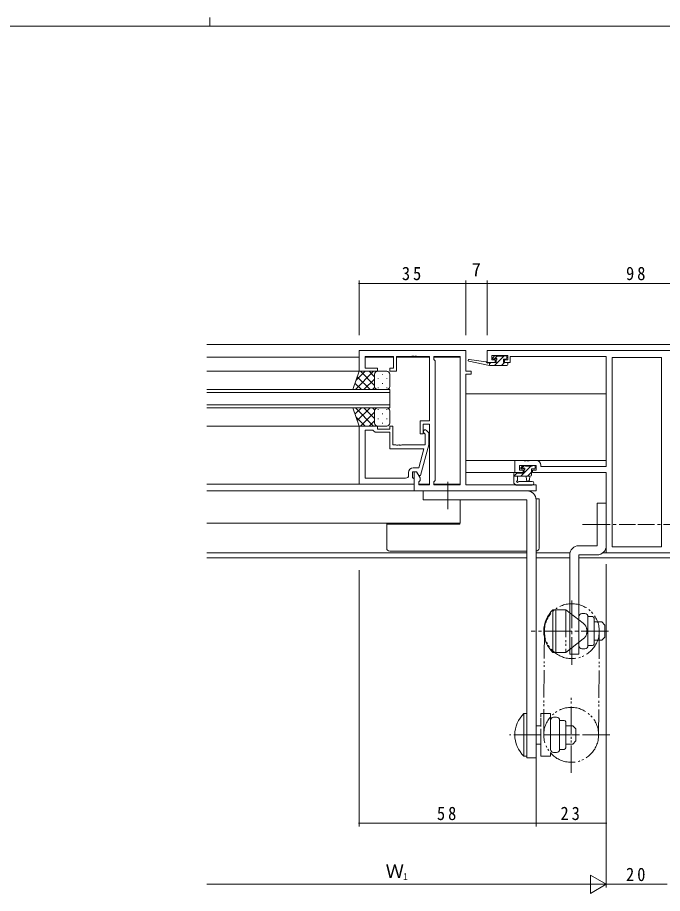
# Model space of a CAD drawing. Units: millimetres on the paper. Extents: x -420 to 373, y -297 to 267.
# Drawn here: x -95.7 to 115.7, y -19.9 to 267.2 of the extents above; entities that cross this region are included whole.
import ezdxf
from ezdxf.enums import TextEntityAlignment as Align

# ---------------------------------------------------------------- set-up
doc = ezdxf.new("R2010")
doc.units = ezdxf.units.MM
for name, pattern in [('CHAIN2', [12, 9, -1, 1, -1]), ('DASHED3', [4, 3, -1]), ('DOUBLE_CHAIN2', [12.8, 9, -1, 0.6, -0.6, 0.6, -1])]:
    doc.linetypes.add(name, pattern=pattern)
for name, color, linetype, lineweight in [('0-1_YKK_ZWAK', 7, 'Continuous', 9), ('0-3_YKK_11', 7, 'Continuous', 9), ('0-4_YKK_12', 2, 'Continuous', 9), ('0-5_YKK_13', 4, 'Continuous', 9), ('0-6_YKK_D', 6, 'Continuous', 9)]:
    doc.layers.add(name, color=color, linetype=linetype, lineweight=lineweight)
doc.styles.add('ＭＳ ゴシック', font='')
doc.styles.get('ＭＳ ゴシック').set_extended_font_data('MS Gothic')

msp = doc.modelspace()

# ---------------------------------------------------------------- linework, layer by layer
at = {"layer": '0-1_YKK_ZWAK'}
for p, q in [((-32.686, 267.225), (-32.686, 264.425)), ((352.3, 264.425), (-417.7, 264.425))]:
    msp.add_line(p, q, dxfattribs=at)
at = {"layer": '0-3_YKK_11'}
for p, q in [((16.3, 158.064), (51.3, 158.064)), ((16.3, 151.264), (16.3, 158.064)), ((51.3, 158.064), (51.3, 151.264)), ((58.3, 154.165), (58.3, 158.065)), ((58.3, 158.065), (156.3, 158.065)), ((18.23, 156.134), (18.23, 152.264)), ((27.5, 156.134), (18.23, 156.134)), ((27.5, 152.264), (27.5, 156.134)), ((28.5, 156.134), (28.5, 151.264)), ((33.342, 156.134), (28.5, 156.134)), ((33.525, 156.254), (33.342, 156.134)), ((34.075, 156.254), (33.525, 156.254)), ((34.258, 156.134), (34.075, 156.254)), ((34.342, 156.134), (34.258, 156.134)), ((34.525, 156.254), (34.342, 156.134)), ((35.075, 156.254), (34.525, 156.254)), ((35.258, 156.134), (35.075, 156.254)), ((39.3, 156.134), (35.258, 156.134)), ((39.3, 134.964), (39.3, 156.134)), ((40.8, 156.134), (49.37, 156.134)), ((40.8, 155.064), (40.8, 156.134)), ((49.37, 156.134), (49.37, 113.994)), ((49.37, 156.134), (49.37, 113.994)), ((59.8, 156.435), (59.8, 154.965)), ((65, 156.435), (59.8, 156.435)), ((65, 154.965), (65, 156.435)), ((65.8, 156.065), (65.8, 154.165)), ((97.3, 156.065), (65.8, 156.065)), ((97.3, 120.065), (97.3, 156.065)), ((99.23, 155.765), (99.23, 93.695)), ((115.37, 155.765), (99.23, 155.765)), ((99.23, 155.765), (99.23, 93.695)), ((115.37, 93.695), (115.37, 155.765)), ((18.23, 152.264), (22.3, 152.264)), ((22.3, 152.264), (22.3, 151.264)), ((26.3, 152.264), (27.5, 152.264)), ((26.3, 151.264), (26.3, 152.264)), ((41.23, 154.634), (40.8, 155.064)), ((41.23, 115.494), (41.23, 154.634)), ((60.9, 154.165), (58.3, 154.165)), ((59.8, 154.965), (60.9, 154.965)), ((60.9, 154.965), (60.9, 154.165)), ((63.9, 154.965), (65, 154.965)), ((63.9, 154.165), (63.9, 154.965)), ((65.8, 154.165), (63.9, 154.165)), ((22.3, 151.264), (16.3, 151.264)), ((28.5, 151.264), (26.3, 151.264)), ((51.3, 151.264), (53, 151.264)), ((51.3, 150.264), (51.3, 113.994)), ((53, 150.264), (51.3, 150.264)), ((53, 151.264), (53, 150.264)), ((22.3, 133.264), (16.3, 133.264)), ((16.3, 133.264), (16.3, 114.264)), ((22.3, 132.264), (22.3, 133.264)), ((26.3, 132.264), (22.3, 132.264)), ((26.3, 133.264), (26.3, 132.264)), ((27.3, 133.264), (26.3, 133.264)), ((27.3, 127.164), (27.3, 133.264)), ((36.3, 134.964), (39.3, 134.964)), ((36.3, 130.764), (36.3, 134.964)), ((37.3, 133.964), (37.3, 130.764)), ((39.3, 133.964), (37.3, 133.964)), ((39.3, 113.994), (39.3, 133.964)), ((18.23, 116.194), (18.23, 131.964)), ((18.23, 131.964), (20.8, 131.964)), ((18.23, 116.194), (18.23, 131.964)), ((20.8, 131.964), (21, 131.764)), ((21, 131.764), (21.5, 131.264)), ((21.5, 131.264), (26.3, 131.264)), ((26.3, 131.264), (26.3, 125.864)), ((37.3, 130.764), (36.3, 130.764)), ((37.476, 131.04), (37.9, 130.616)), ((37.9, 130.616), (37.9, 127.164)), ((39.1, 131.113), (38.324, 131.888)), ((39.1, 127.168), (39.1, 131.113)), ((28.342, 127.164), (27.3, 127.164)), ((28.525, 127.044), (28.342, 127.164)), ((29.075, 127.044), (28.525, 127.044)), ((29.258, 127.164), (29.075, 127.044)), ((29.342, 127.164), (29.258, 127.164)), ((29.525, 127.044), (29.342, 127.164)), ((30.075, 127.044), (29.525, 127.044)), ((30.258, 127.164), (30.075, 127.044)), ((37.9, 127.164), (30.258, 127.164)), ((36.393, 117.064), (39.1, 127.168)), ((26.3, 125.864), (37.508, 125.864)), ((37.508, 125.864), (35.82, 119.564)), ((67.3, 121.965), (70.342, 121.965)), ((67.3, 118.065), (67.3, 121.965)), ((70.342, 121.965), (70.525, 121.845)), ((70.525, 121.845), (71.075, 121.845)), ((71.075, 121.845), (71.258, 121.965)), ((71.258, 121.965), (71.342, 121.965)), ((71.342, 121.965), (71.525, 121.845)), ((71.525, 121.845), (72.075, 121.845)), ((72.075, 121.845), (72.258, 121.965)), ((72.258, 121.965), (74.4, 121.965)), ((32.5, 118.064), (32.5, 117.194)), ((33.8, 118.264), (35.1, 118.264)), ((33.8, 116.464), (33.8, 118.264)), ((35.82, 119.564), (34, 119.564)), ((34.3, 118.264), (35.1, 118.264)), ((34.3, 112.064), (34.3, 118.264)), ((35.1, 118.264), (35.793, 117.064)), ((35.1, 118.264), (36.23, 116.307)), ((70.1, 118.065), (67.3, 118.065)), ((68.8, 120.335), (68.8, 118.865)), ((74.27, 120.335), (68.8, 120.335)), ((68.8, 118.865), (70.1, 118.865)), ((70.1, 118.865), (70.1, 118.065)), ((73.1, 118.865), (74.27, 118.865)), ((73.1, 118.065), (73.1, 118.865)), ((97.3, 118.065), (73.1, 118.065)), ((74.27, 118.865), (74.27, 120.335)), ((75.9, 120.465), (75.9, 120.065)), ((75.9, 120.065), (97.3, 120.065)), ((97.3, 91.765), (97.3, 118.065)), ((31.5, 116.194), (18.23, 116.194)), ((34, 116.264), (33.8, 116.464)), ((34.3, 115.964), (34, 116.264)), ((34.3, 114.264), (34.3, 115.964)), ((35.793, 117.064), (36.393, 117.064)), ((36.23, 115.494), (35.8, 115.064)), ((35.8, 115.064), (35.8, 113.994)), ((36.23, 116.307), (36.23, 115.494)), ((40.8, 115.064), (41.23, 115.494)), ((40.8, 113.994), (40.8, 115.064)), ((16.3, 114.264), (34.3, 114.264)), ((74.3, 112.064), (34.3, 112.064)), ((35.8, 113.994), (39.3, 113.994)), ((49.37, 113.994), (40.8, 113.994)), ((51.3, 113.994), (74.3, 113.994)), ((74.3, 113.994), (74.3, 112.064)), ((99.23, 93.695), (115.37, 93.695)), ((117.3, 91.765), (97.3, 91.765))]:
    msp.add_line(p, q, dxfattribs=at)
for centre, radius, start, end in [((37.9, 131.464), 0.6, 44.99998, 225), ((74.4, 120.465), 1.5, 0, 89.99998), ((34, 118.064), 1.5, 90, 179.99998), ((31.5, 117.194), 1, 270, 359.99998)]:
    msp.add_arc(centre, radius, start, end, dxfattribs=at)
at = {"layer": '0-4_YKK_12'}
for p, q in [((-33.7, 160.065), (248.3, 160.065)), ((-33.7, 155.864), (16.3, 155.864)), ((18.232, 155.864), (27.499, 155.864)), ((28.502, 155.864), (39.299, 155.864)), ((40.802, 155.864), (49.369, 155.864)), ((16.8, 151.264), (-33.7, 151.264)), ((26.301, 145.264), (-33.7, 145.264)), ((-33.7, 144.264), (26.301, 144.264)), ((26.301, 139.264), (26.301, 145.264)), ((51.3, 143.865), (97.3, 143.865)), ((26.301, 140.264), (-33.7, 140.264)), ((-33.7, 139.264), (26.301, 139.264)), ((-33.7, 133.264), (16.3, 133.264)), ((97.3, 121.965), (51.3, 121.965)), ((51.3, 118.065), (67.6, 118.065)), ((-33.7, 114.264), (34.3, 114.264)), ((-33.7, 112.064), (34.738, 112.064)), ((35.802, 114.264), (39.299, 114.264)), ((40.802, 114.264), (49.369, 114.264)), ((49.37, 109.065), (49.37, 101.465)), ((-33.7, 101.465), (49.37, 101.465)), ((71.302, 91.695), (-33.7, 91.695)), ((71.302, 90.065), (-33.7, 90.065)), ((85.369, 91.695), (74.302, 91.695)), ((85.302, 90.065), (74.302, 90.065)), ((126.298, 90.065), (88.302, 90.065)), ((118.459, 91.695), (96.142, 91.695))]:
    msp.add_line(p, q, dxfattribs=at)
at = {"layer": '0-5_YKK_13'}
for p, q in [((57.888, 154.338), (52.346, 155.161)), ((60.688, 156.277), (60.188, 155.777)), ((60.4, 155.265), (60.739, 155.265)), ((61.602, 156.337), (60.53, 155.265)), ((63.675, 156.165), (60.675, 153.165)), ((61.5, 156.365), (60.9, 156.365)), ((63.7, 156.165), (61.7, 156.165)), ((63.6, 155.265), (64.4, 155.265)), ((63.6, 154.165), (63.6, 155.265)), ((63.873, 156.363), (63.702, 156.191)), ((64.4, 156.365), (63.9, 156.365)), ((64.7, 155.565), (64.7, 156.065)), ((59.002, 153.165), (52.241, 154.571)), ((59.002, 154.165), (58.915, 154.179)), ((59.002, 153.165), (59.002, 154.165)), ((61.2, 154.165), (59.002, 154.165)), ((59.43, 154.165), (59.002, 153.737)), ((64.7, 153.165), (59.002, 153.165)), ((61.2, 154.804), (61.2, 154.165)), ((63.92, 154.165), (62.92, 153.165)), ((64.7, 154.165), (63.6, 154.165)), ((65, 153.465), (65, 153.865)), ((14.157, 145.264), (16.3, 151.264)), ((21.032, 151.264), (15.032, 145.264)), ((18.203, 151.264), (15.243, 148.303)), ((19.851, 145.264), (15.656, 149.46)), ((16.3, 151.264), (22.3, 151.264)), ((21.3, 146.644), (16.68, 151.264)), ((21.3, 149.472), (19.508, 151.264)), ((21.3, 150.264), (21.3, 146.664)), ((21.3, 149.864), (21.3, 146.264)), ((25.3, 151.264), (22.3, 151.264)), ((23.937, 150.344), (23.937, 150.144)), ((26.3, 146.264), (26.3, 150.264)), ((17.023, 145.264), (14.911, 147.376)), ((21.3, 148.704), (17.86, 145.264)), ((22.522, 148.929), (22.522, 148.729)), ((23.937, 147.314), (23.937, 147.114)), ((25.352, 148.929), (25.352, 148.729)), ((22.3, 145.264), (14.157, 145.264)), ((21.357, 145.932), (20.689, 145.264)), ((22.3, 145.264), (25.3, 145.264)), ((22.522, 145.899), (22.522, 145.699)), ((25.352, 145.899), (25.352, 145.699)), ((14.157, 139.264), (22.3, 139.264)), ((14.157, 139.264), (16.3, 133.264)), ((17.023, 139.264), (14.911, 137.153)), ((21.032, 133.264), (15.032, 139.264)), ((19.851, 139.264), (15.656, 135.068)), ((21.3, 137.885), (16.68, 133.264)), ((21.3, 135.824), (17.86, 139.264)), ((21.357, 138.596), (20.689, 139.264)), ((21.3, 134.664), (21.3, 138.264)), ((21.3, 134.264), (21.3, 137.864)), ((22.3, 139.264), (25.3, 139.264)), ((22.522, 138.629), (22.522, 138.829)), ((25.352, 138.629), (25.352, 138.829)), ((26.3, 138.264), (26.3, 134.264)), ((18.203, 133.264), (15.243, 136.225)), ((21.3, 135.056), (19.508, 133.264)), ((22.522, 135.599), (22.522, 135.799)), ((23.937, 137.214), (23.937, 137.414)), ((25.352, 135.599), (25.352, 135.799)), ((16.3, 133.264), (22.3, 133.264)), ((25.3, 133.264), (22.3, 133.264)), ((23.937, 134.184), (23.937, 134.384)), ((68.083, 117.916), (67.001, 116.835)), ((67.9, 118.035), (67.3, 118.035)), ((70.4, 117.835), (68.1, 117.835)), ((70.246, 117.835), (69.246, 116.835)), ((69.888, 120.247), (69.388, 119.747)), ((70.501, 120.335), (69.445, 119.278)), ((69.6, 119.235), (69.939, 119.235)), ((70.7, 120.335), (70.1, 120.335)), ((72.546, 120.135), (70.4, 117.988)), ((70.4, 118.774), (70.4, 117.835)), ((73, 120.135), (70.9, 120.135)), ((72.8, 118.143), (71.492, 116.835)), ((72.8, 119.235), (73.7, 119.235)), ((72.8, 117.335), (72.8, 119.235)), ((73.7, 120.335), (73.2, 120.335)), ((74, 119.535), (74, 120.035)), ((67, 117.735), (67, 114.772)), ((67, 116.835), (72.3, 116.835)), ((68.2, 115.654), (68.2, 116.835)), ((68.736, 115.165), (72.984, 115.165)), ((71, 116.835), (71.102, 115.69)), ((72.2, 116.835), (72.098, 115.69)), ((37.302, 112.065), (37.302, 109.065)), ((37.302, 112.065), (71.302, 112.065)), ((67.615, 114.032), (67.184, 114.385)), ((67.805, 113.965), (72.984, 113.965)), ((74.3, 109.465), (74.275, 109.465)), ((75.3, 109.465), (74.3, 109.465)), ((75.3, 93.265), (75.3, 109.465)), ((71.302, 109.065), (37.302, 109.065)), ((71.302, 24.565), (71.302, 109.065)), ((74.302, 109.065), (74.302, 24.565)), ((94.302, 108.065), (97.302, 108.065)), ((94.302, 108.065), (94.302, 94.065)), ((97.302, 108.065), (97.302, 94.065)), ((25.3, 101.165), (25.3, 101.465)), ((49.3, 101.165), (26.3, 101.165)), ((49.3, 101.465), (49.3, 101.165)), ((26.3, 92.265), (71.302, 92.265)), ((88.302, 94.065), (94.302, 94.065)), ((85.302, 91.065), (85.302, 58.565)), ((88.302, 91.065), (94.302, 91.065)), ((88.302, 58.565), (88.302, 91.065)), ((79.802, 73.065), (80.802, 73.065)), ((79.802, 73.065), (79.802, 59.065)), ((90.302, 71.838), (89.302, 71.838)), ((84.002, 71.517), (84.002, 68.767)), ((88.302, 70.838), (88.302, 61.291)), ((91.302, 70.838), (91.302, 69.451)), ((91.302, 70.815), (92.802, 70.815)), ((91.302, 62.678), (91.302, 69.451)), ((93.302, 70.315), (93.302, 61.815)), ((93.302, 69.065), (95.802, 69.065)), ((95.802, 69.065), (96.802, 68.065)), ((96.802, 68.065), (96.802, 64.065)), ((85.302, 63.362), (85.302, 60.612)), ((91.302, 62.678), (91.302, 61.291)), ((91.302, 61.315), (92.802, 61.315)), ((85.302, 58.565), (88.302, 58.565)), ((90.302, 60.291), (89.302, 60.291)), ((70.302, 25.065), (70.302, 39.065)), ((75.802, 37.517), (75.802, 34.767)), ((81.002, 37.838), (80.002, 37.838)), ((79.002, 27.291), (79.002, 36.838)), ((82.002, 35.451), (82.002, 36.838)), ((82.002, 36.815), (83.502, 36.815)), ((82.002, 35.451), (82.002, 28.678)), ((84.002, 27.815), (84.002, 36.315)), ((87.302, 30.065), (87.302, 34.065)), ((84.002, 29.065), (86.302, 29.065)), ((86.302, 29.065), (87.302, 30.065)), ((81.002, 26.291), (80.002, 26.291)), ((82.002, 27.291), (82.002, 28.678)), ((82.002, 27.315), (83.502, 27.315)), ((70.302, 25.065), (71.302, 25.065)), ((74.302, 24.565), (71.302, 24.565))]:
    msp.add_line(p, q, dxfattribs=at)
at = {"layer": '0-5_YKK_13', "linetype": 'CHAIN2'}
for p, q in [((45.302, 115.065), (45.302, 106.065)), ((89.53, 101.065), (106.908, 101.065)), ((125.07, 101.065), (107.692, 101.065)), ((86.002, 55.065), (86.002, 77.065)), ((98.035, 66.065), (72.716, 66.065)), ((87.971, 32.065), (65.563, 32.065))]:
    msp.add_line(p, q, dxfattribs=at)
at = {"layer": '0-5_YKK_13', "linetype": 'DOUBLE_CHAIN2'}
for p, q in [((80.802, 73.065), (84.002, 73.065)), ((80.802, 73.065), (80.802, 59.065)), ((89.738, 68.637), (84.002, 73.065)), ((84.002, 73.065), (84.002, 59.065)), ((77.002, 66.118), (76.802, 32.118)), ((89.738, 63.492), (84.002, 59.065)), ((95.002, 66.012), (94.802, 32.012)), ((80.802, 59.065), (84.002, 59.065)), ((85.802, 19.565), (85.802, 44.565)), ((75.802, 25.065), (75.802, 39.065)), ((75.802, 39.065), (79.002, 39.065)), ((79.002, 39.065), (79.002, 25.065)), ((98.502, 32.065), (73.942, 32.065)), ((79.002, 25.065), (75.802, 25.065))]:
    msp.add_line(p, q, dxfattribs=at)
at = {"layer": '0-5_YKK_13', "linetype": 'DASHED3'}
for p, q in [((74.302, 35.065), (75.802, 35.065)), ((74.302, 29.065), (75.802, 29.065))]:
    msp.add_line(p, q, dxfattribs=at)
at = {"layer": '0-5_YKK_13'}
for points in [[(26.3, 101.165), (25.3, 101.165), (25.3, 93.265)], [(49.203, 101.165), (49.182, 101.24), (49.162, 101.465)], [(79.802, 59.065), (80.802, 59.065), (80.802, 73.065)], [(93.302, 63.065), (95.802, 63.065), (96.802, 64.065)], [(70.302, 39.065), (71.302, 39.065), (71.302, 25.065)], [(84.002, 35.065), (86.302, 35.065), (87.302, 34.065)]]:
    msp.add_lwpolyline(points, dxfattribs=at)
at = {"layer": '0-5_YKK_13', "linetype": 'DOUBLE_CHAIN2'}
for centre in [(86.002, 66.065), (85.802, 32.065)]:
    msp.add_circle(centre, 9, dxfattribs=at)
at = {"layer": '0-5_YKK_13'}
for centre, radius, start, end in [((52.302, 154.865), 0.3, 81.55064, 258.25018), ((60.4, 155.565), 0.3, 135, 270), ((60.9, 156.065), 0.3, 90, 135), ((60.739, 155.565), 0.3, 270, 326.94426), ((61.2, 155.265), 0.25, 303.05573, 146.94426), ((61.5, 156.165), 0.2, 0, 90), ((63.9, 156.165), 0.2, 90, 180), ((64.4, 156.065), 0.3, 0, 90), ((64.4, 155.565), 0.3, 270, 0), ((57.844, 154.041), 0.3, 21.55064, 81.55064), ((58.402, 154.262), 0.3, 201.55064, 320.80246), ((58.867, 153.883), 0.3, 80.80246, 140.80246), ((61.5, 154.804), 0.3, 123.05573, 180), ((64.7, 153.865), 0.3, 0, 90), ((64.7, 153.465), 0.3, 270, 0), ((22.3, 150.264), 1, 89.99998, 179.99998), ((22.3, 150.264), 1, 89.99998, 179.99998), ((25.3, 150.264), 1, 359.99998, 89.99998), ((22.3, 146.264), 1, 179.99998, 269.99998), ((22.3, 146.264), 1, 179.99998, 269.99998), ((25.3, 146.264), 1, 269.99998, 359.99998), ((22.3, 138.264), 1, 89.99998, 179.99998), ((22.3, 138.264), 1, 89.99998, 179.99998), ((25.3, 138.264), 1, 359.99998, 89.99998), ((22.3, 134.264), 1, 179.99998, 269.99998), ((22.3, 134.264), 1, 179.99998, 269.99998), ((25.3, 134.264), 1, 269.99998, 359.99998), ((67.3, 117.735), 0.3, 90, 180), ((67.9, 117.835), 0.2, 0, 90), ((69.6, 119.535), 0.3, 135, 270), ((70.1, 120.035), 0.3, 90, 135), ((69.939, 119.535), 0.3, 270, 326.94426), ((70.4, 119.235), 0.25, 303.05573, 146.94426), ((70.7, 118.774), 0.3, 123.05573, 180), ((70.7, 120.135), 0.2, 0, 90), ((73.2, 120.135), 0.2, 90, 180), ((73.7, 120.035), 0.3, 0, 90), ((73.7, 119.535), 0.3, 270, 0), ((68.2, 115.135), 0.3, 119.99998, 333.2563), ((67.9, 115.654), 0.3, 300, 0), ((68.736, 114.865), 0.3, 90, 153.2563), ((71.6, 115.735), 0.5, 185.09206, 354.90793), ((72.3, 117.335), 0.5, 270, 0), ((72.984, 114.565), 0.6, 270, 90), ((67.5, 114.772), 0.5, 180, 230.76546), ((67.805, 114.265), 0.3, 230.76546, 270), ((71.302, 109.065), 3, 0, 90), ((26.3, 93.265), 1, 180, 270), ((74.3, 93.265), 1, 270, 0), ((88.302, 91.065), 3, 90, 180), ((94.302, 94.065), 3, 270, 0), ((86.469, 66.065), 9.667, 133.60283, 226.39716), ((89.302, 70.838), 1, 90, 180), ((90.302, 70.838), 1, 0, 90), ((92.802, 70.315), 0.5, 0, 90), ((89.302, 61.291), 1, 180, 270), ((90.302, 61.291), 1, 270, 0), ((92.802, 61.815), 0.5, 270, 0), ((76.969, 32.065), 9.667, 133.60283, 226.39716), ((80.002, 36.838), 1, 90, 180), ((81.002, 36.838), 1, 0, 90), ((83.502, 36.315), 0.5, 0, 90), ((80.002, 27.291), 1, 180, 270), ((81.002, 27.291), 1, 270, 0), ((83.502, 27.815), 0.5, 270, 0)]:
    msp.add_arc(centre, radius, start, end, dxfattribs=at)
at = {"layer": '0-5_YKK_13', "linetype": 'DOUBLE_CHAIN2'}
msp.add_arc((87.752, 66.065), 3.25, 307.66316, 52.33682, dxfattribs=at)
at = {"layer": '0-6_YKK_D'}
for p, q in [((16.3, 163.065), (16.3, 181.065)), ((51.3, 163.065), (51.3, 181.065)), ((51.3, 163.065), (51.3, 181.065)), ((58.3, 163.065), (58.3, 181.065)), ((58.3, 163.065), (58.3, 181.065)), ((51.3, 180.065), (16.3, 180.065)), ((58.3, 180.065), (51.3, 180.065)), ((58.3, 180.065), (156.3, 180.065)), ((97.3, 88.065), (97.3, -17.935)), ((16.3, 86.065), (16.3, 2.065)), ((74.3, 86.065), (74.3, 2.065)), ((74.3, 86.065), (74.3, 2.065)), ((97.3, 86.065), (97.3, 2.065)), ((97.3, 86.065), (97.3, -17.935)), ((74.3, 3.065), (16.3, 3.065)), ((74.3, 3.065), (97.3, 3.065)), ((92.104, -13.935), (92.104, -19.935)), ((97.3, -16.935), (92.104, -13.935)), ((91.3, -16.935), (-33.7, -16.935)), ((97.3, -16.935), (86.908, -16.935)), ((97.3, -16.935), (92.104, -19.935)), ((97.3, -16.935), (117.3, -16.935))]:
    msp.add_line(p, q, dxfattribs=at)
for centre, start, end in [((16.3, 180.065), 0, 180), ((16.3, 180.065), 180, 0), ((51.3, 180.065), 0, 180), ((51.3, 180.065), 0, 180), ((51.3, 180.065), 180, 0), ((51.3, 180.065), 180, 0), ((58.3, 180.065), 0, 180), ((58.3, 180.065), 0, 180), ((58.3, 180.065), 180, 0), ((58.3, 180.065), 180, 0), ((16.3, 3.065), 0, 180), ((16.3, 3.065), 180, 0), ((74.3, 3.065), 0, 180), ((74.3, 3.065), 0, 180), ((74.3, 3.065), 180, 0), ((74.3, 3.065), 180, 0), ((97.3, 3.065), 0, 180), ((97.3, 3.065), 180, 0)]:
    msp.add_arc(centre, 0.106, start, end, dxfattribs=at)

# ---------------------------------------------------------------- texts
at = {"layer": '0-6_YKK_D', "color": 3, "style": 'ＭＳ ゴシック'}
for s, p in [('7', (53.2, 181.065)), ('Ｗ', (24.96, -16.135))]:
    msp.add_text(s, height=4.399, dxfattribs=at).set_placement(p, align=Align.BOTTOM_LEFT)
at = {"layer": '0-6_YKK_D', "color": 7, "style": 'ＭＳ ゴシック'}
msp.add_text('1', height=2.199, dxfattribs=at).set_placement((30.72, -16.135), align=Align.BOTTOM_LEFT)
at = {"layer": '0-6_YKK_D', "color": 3, "char_height": 4.399, "attachment_point": 7, "style": 'ＭＳ ゴシック'}
for s, insert in [('\\T1.36;\\W0.9;35', (30.28, 181.065)), ('\\T1.36;\\W0.9;98', (103.78, 181.065)), ('\\T1.36;\\W0.9;58', (41.78, 4.065)), ('\\T1.36;\\W0.9;23', (82.28, 4.065)), ('\\T1.36;\\W0.9;20', (103.78, -15.935))]:
    msp.add_mtext(s, dxfattribs=dict(at, insert=insert))

doc.saveas('drawing.dxf')
